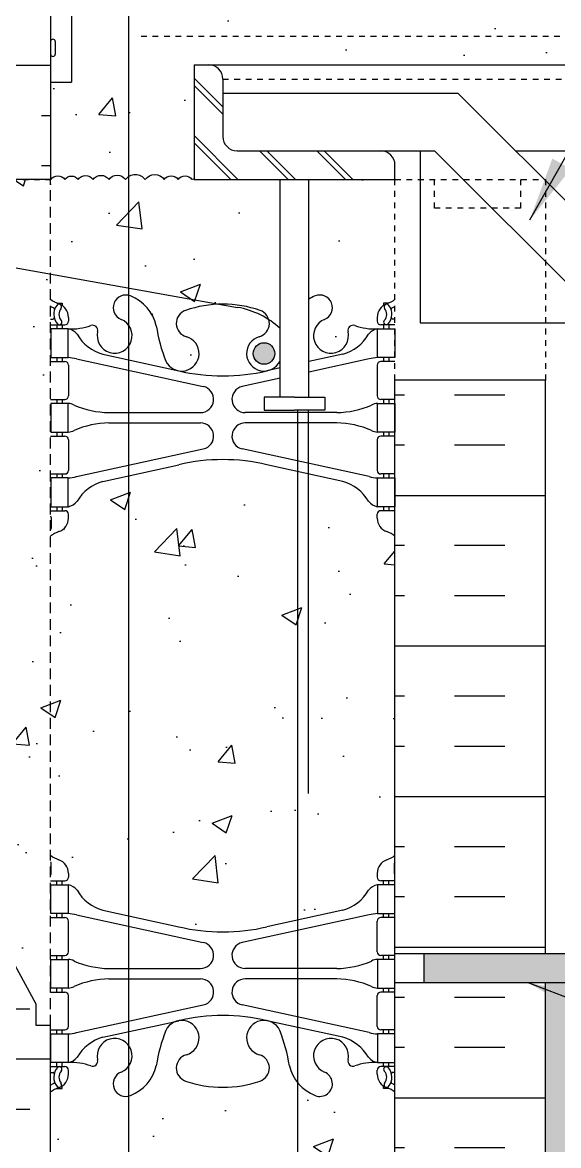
# Model space of a CAD drawing. Header units: inches. Extents: x 44 to 102, y 102 to 221.
# Drawn here: x 65.21 to 74.55, y 176.02 to 195.6 of the extents above; entities that cross this region are included whole.
import ezdxf

# ---------------------------------------------------------------- set-up
doc = ezdxf.new("R2010")
doc.units = ezdxf.units.IN
doc.header["$LTSCALE"] = 0.5
doc.header["$MEASUREMENT"] = 0
doc.linetypes.add('DASHED2', pattern=[0.375, 0.25, -0.125])
doc.linetypes.add('HIDDEN2', pattern=[0.1875, 0.125, -0.0625])
for name, color, linetype in [('HATCH', 12, 'Continuous'), ('Hidden2', 12, 'HIDDEN2'), ('line25', 2, 'Continuous'), ('LINE3', 3, 'Continuous'), ('LINE50', 5, 'Continuous'), ('LINE9', 9, 'Continuous'), ('TEXT', 4, 'Continuous'), ('Web_Edge', 9, 'Continuous')]:
    doc.layers.add(name, color=color, linetype=linetype)
doc.styles.add('DIM', font='romans.shx', dxfattribs={"width": 0.7})
doc.dimstyles.new('ext_12', dxfattribs={"dimscale": 12, "dimtxt": 0.09375, "dimasz": 0.09375, "dimexe": 0.09375, "dimexo": 0.0625, "dimgap": 0.0625, "dimtad": 1, "dimdec": 1, "dimzin": 3, "dimdsep": 46, "dimlunit": 4, "dimtxsty": 'DIM', "dimcen": 0.09, "dimdle": 0.09375, "dimclrt": 4, "dimadec": 0, "dimazin": 0, "dimtfac": 1, "dimtdec": 1, "dimtmove": 2, "dimatfit": 3, "dimfxl": 1, "dimfrac": 2, "dimtolj": 1, "dimtzin": 0, "dimarcsym": 0})

msp = doc.modelspace()

# ---------------------------------------------------------------- hatches: boundary and pattern name
at = {"layer": 'HATCH'}
h = msp.add_hatch(dxfattribs=at)
h.set_pattern_fill('AR-CONC', color=256, scale=0.5)
h.set_pattern_definition([(49.99999999999999, (0, 0), (3.586300913003767, -0.3137606749129755), [0.375, -4.125]), (355, (0, 0), (-0.693756668065, 3.760960668500059), [0.3, -3.3]), (100.45144446, (0.298858405, -0.02614672), (2.89254423363556, 3.447199954843147), [0.3187009599999999, -3.505710559999999]), (46.18420000000001, (0, 1), (5.336206653357862, -0.8275964039653827), [0.5625, -6.1875]), (96.63563549, (0.444683725, 0.931033465), (4.673309728371142, 4.870593003872752), [0.47805171, -5.258568799999999]), (351.1841639899999, (0, 1), (4.673309725273866, 4.870593001349951), [0.45, -4.950000005]), (21, (0.5, 0.75), (2.984535260592308, -2.013094453326694), [0.375, -4.125]), (326.0000000000001, (0.5, 0.75), (1.216576659607909, 3.625750225234265), [0.3, -3.3]), (71.45144474, (0.74871127, 0.58224213), (4.201111883649856, 1.612655764031769), [0.31870095, -3.50571056]), (37.50000000000001, (0, 0), (0.06079927658645334, 1.664469269156557), [0, -3.26, 0, -3.35, 0, -3.3125]), (7.499999999999999, (0, 0), (1.315347687210743, 1.972058559411801), [0, -1.91, 0, -3.185, 0, -1.2625]), (327.5, (-1.115, 0), (2.669112180862045, -0.1127743586718988), [0, -1.25, 0, -3.9, 0, -5.175]), (317.5, (-1.615, 0), (2.915930846711931, 0.5005249116615886), [0, -1.625, 0, -2.59, 0, -3.675])])
h.paths.add_polyline_path([(71.70520604395378, 219.8611077327588), (67.58020604395378, 219.8611077327589), (66.58020604395378, 220.8611077327589), (66.58020604395378, 218.8611077327589), (65.70520604395378, 219.7361077327588), (65.70520604395378, 217.0805031420456, 0.08241458984433792), (65.84854299742308, 217.0013966654765, -0.3178372451770722), (66.01520966408643, 216.7656944050956), (66.01520966409007, 216.6981944050856, -0.4142135623888808), (65.95270966409007, 216.6356944050822), (65.90520966430458, 216.6356944050822), (65.90520966430003, 216.5656944050821), (66.0102096640817, 216.5656944050821, -0.1889729320648234), (66.1660787397702, 216.4708499166927, 0.1963228336439062), (66.61520966413086, 216.1245901965645), (67.93706523296295, 215.8340946303095, 0.05779469062703796), (68.70520604395423, 215.745008140217, 0.05779469062697001), (69.47334685494461, 215.8340946303095), (70.7952024237767, 216.1245901965645, 0.1963228336439017), (71.24433334813735, 216.4708499166927, -0.1889729320648354), (71.40020242382586, 216.5656944050821), (71.50520242360753, 216.5656944050821), (71.50520242360298, 216.6356944050822), (71.4577024238175, 216.6356944050822, -0.4142135623888808), (71.3952024238175, 216.6981944050856), (71.39520242382113, 216.7656944050956, -0.3178372451770431), (71.56186909048448, 217.0013966654765, 0.0824145898443518), (71.70520604395378, 217.0805031420456)])
h.paths.add_polyline_path([(71.70520604395378, 212.9508856681185, 0.06439757034050379), (71.59520242383999, 213.0168451933822), (71.50520242383945, 213.0168451933753), (71.50520242383672, 213.0585712532994, -0.2490694201798113), (71.39520242382068, 213.2656944050689), (71.39520242381704, 213.333194405079, -0.414213562388949), (71.45770242381705, 213.3956944050823), (71.5052024238149, 213.3956944050823), (71.50520242381035, 213.4656944050823), (71.40020242382538, 213.4656944050823, 0.1004604156419264), (71.00650395375892, 213.4085316492351, -0.6014354320984748), (70.88700048353323, 213.5134149916584, 2.18209482473853), (70.4769203296682, 213.3005055602094, -1), (70.31349175823935, 212.8919824861477, -0.2443795113558746), (69.86508388543251, 213.4127393905985, 0.05315652255488003), (69.69924443121536, 214.0268210225136, 0.223253087073722), (69.49891664783664, 214.1916748734493), (69.47929831588431, 214.1959862661489, 0.9554715931101944), (69.34101433189058, 213.602516330867, -0.7355925422347936), (69.35379920232548, 213.144469753727, -0.08275514747013671), (68.70520604395378, 213.0363806699473, -0.08275514747013697), (68.05661288558208, 213.144469753727, -0.7355925422305404), (68.06939775601721, 213.6025163308662, 0.9554715931394512), (67.93111377202327, 214.1959862661489), (67.91149544007092, 214.1916748734493, 0.2232530870737918), (67.71116765669215, 214.0268210225135, 0.05315652255486748), (67.54532820247505, 213.4127393905986, -0.2443795113559228), (67.0969203296681, 212.8919824861477, -1), (66.93349175823934, 213.3005055602093, 2.182094824737374), (66.52341160437415, 213.5134149916584, -0.6014354320949488), (66.40390813414915, 213.408531649235, 0.1004604156420658), (66.01020966408218, 213.4656944050823), (65.90520966409721, 213.4656944050823), (65.90520966409267, 213.3956944050823), (65.9527096640905, 213.3956944050823, -0.4142135623889531), (66.01520966409052, 213.333194405079), (66.01520966408688, 213.2656944050689, -0.2490694201798235), (65.90520966407084, 213.0585712532994), (65.90520966406811, 213.0168451933753), (65.81520966406757, 213.0168451933822, 0.06439757034050353), (65.70520604395378, 212.9508856681185), (65.70520604395378, 210.8618671495487), (65.70520604395378, 210.133134033005), (65.78020604395131, 210.3631340329979, -0.6000000000335041), (65.88020604395311, 210.3631340330024), (65.92911908743127, 210.2131340330023), (66.05520604395278, 210.2131340330024, -0.4142135623739171), (66.10520604395283, 210.1631340330023), (66.10520604395296, 210.1331340330023), (66.20520604395293, 210.1331340330024), (66.20520604394947, 208.6178195546784, 0.258958370486352), (66.46434658492302, 208.1510211237733, -0.3113104134329342), (66.52090608146797, 208.0208772354969, 2.127292751063227), (66.93349175823852, 208.2453678633966, -1), (67.09692032966747, 208.6538909374582, -0.3253062266842934), (67.56349507092969, 207.9117250076534, 0.1048804382404804), (67.73589090452445, 207.0999135803233, 1.422913243113663), (68.06939775601613, 207.5669983720831, -0.7355925422348283), (68.05661288558123, 208.0250449492231, -0.08275514747013687), (68.70520604395293, 208.1331340330028, -0.08275514747013697), (69.35379920232462, 208.0250449492231, -0.735592542230536), (69.3410143318895, 207.5669983720839, 1.422913243110187), (69.67452118338196, 207.0999135803241, 0.1048804382402988), (69.84691701697616, 207.9117250076529, -0.3253062266843474), (70.3134917582385, 208.6538909374577, -1), (70.47692032966732, 208.2453678633962, 2.127292751064838), (70.88950600643776, 208.0208772354967, -0.3113104134334235), (70.94606550298285, 208.1510211237733, 0.2589583704863662), (71.20520604395638, 208.6178195546784), (71.20520604395293, 210.1331340330024), (71.30520604395278, 210.1331340330023), (71.30520604395302, 210.1631340330025, -0.4142135623728037), (71.35520604395307, 210.2131340330024), (71.48129300047458, 210.2131340330023), (71.53020604395275, 210.3631340330024, -0.600000000033515), (71.63020604395454, 210.3631340329979), (71.70520604395378, 210.1331340329997), (71.70520604395378, 210.8618671495487)])
h.paths.add_polyline_path([(71.2052060439643, 203.3150869319063, 0.2910966595426451), (70.91714447990803, 203.7679468433236), (69.65892898673388, 204.3567916869055, 0.09336927207731889), (68.85208064561712, 204.5641231557655, 0.01633246440578867), (68.70520604395304, 204.5689220855243, 0.1098692816785024), (67.75148310117271, 204.3567916869063), (66.49326760799768, 203.7679468433236, 0.2910966595425653), (66.20520604394156, 203.3150869319063), (66.20520604393941, 202.1742171495486), (66.32520604393872, 201.9742171495488), (66.32520604393872, 201.8618671495485), (66.32520604393872, 201.7495171495487), (66.20520604393941, 201.5495171495489), (66.20520604394156, 200.4086473671912, 0.291096659542647), (66.49326760799782, 199.9557874557739), (67.75148310117261, 199.3669426121917, 0.1098692816784894), (68.70520604395281, 199.1548122135737, 0.1098692816785023), (69.65892898673314, 199.3669426121917), (70.91714447990805, 199.9557874557739, 0.2910966595426462), (71.2052060439643, 200.4086473671912), (71.20520604396644, 201.5495171495489), (71.08520604396713, 201.7495171495487), (71.08520604396713, 201.861867149549), (71.08520604396713, 201.9742171495488), (71.20520604396644, 202.1742171495486)])
h.paths.add_polyline_path([(67.73589090452447, 196.6238207187747, 0.06697343993116935), (67.58617859129804, 196.1118671495488, -0.4644343089464472), (67.70105284889082, 196.1112866172078, -0.5205670500005679), (67.84463171901812, 196.1112866172079, -0.5205670499990657), (67.9112934386657, 196.1112866172077, -0.5205670499893027), (67.93693242124239, 196.1164152913448, -0.5075995551529913), (67.9829556499389, 196.1118671495489, -0.1025175382513599), (68.06939775601636, 196.156735927014, 1.422913243107627)])
h.paths.add_polyline_path([(69.67452118338147, 196.6238207187746, 1.422913243113905), (69.34101433188972, 196.1567359270149, -0.1025175382525691), (69.42745643796773, 196.1118671495484, -0.50759955514488), (69.47347966666374, 196.116415291345, -0.520567049978491), (69.49911864923979, 196.1112866172065, -0.5205670500131685), (69.5657803688884, 196.1112866172078, -0.520567050002059), (69.70935923901594, 196.1112866172083, -0.464434308940094), (69.82423349660772, 196.1118671495494, 0.06697343993107213)])
h.paths.add_polyline_path([(68.20520604395378, 194.8618671495487), (68.45520604395378, 194.8618671495487), (101.0608354004062, 194.8618671495487), (101.0608354004062, 196.1118671495487), (71.70520604395293, 196.1118671495488), (69.82423349660863, 196.1118671495488, 0.4644343089460225), (69.70935923901591, 196.1112866172083, 0.5205670500007115), (69.56578036888858, 196.1112866172076, 0.707452983471599), (69.49185376391766, 196.0907082025419, 1.153067754712957), (69.4734796666633, 196.1164152913455, 0.507599555132676), (69.42745643796796, 196.1118671495487), (67.982955649939, 196.1118671495487, 0.8769575048171384), (67.93068061228018, 196.0896450662973, 1.553388118927705), (67.91129343866517, 196.1112866172085, 0.5205670499882397), (67.8446317190184, 196.1112866172076, 0.5205670500013306), (67.70105284889097, 196.111286617208, 0.4644343089473661), (67.58617859129804, 196.1118671495488), (65.70520604395378, 196.1118671495487), (65.70520604395378, 195.7568671495425), (66.07015863819518, 195.7568671495425), (66.07015863819518, 194.5568671495425), (65.70520604395378, 194.5568671495425), (65.70520604395378, 192.8592583696574, -0.5268112264907735), (65.95232055194269, 192.8616803042529, -0.5205670500011786), (66.18450656487748, 192.8616803042534, -0.5205670499990093), (66.44322790406342, 192.8616803042529, -0.5205670500000255), (66.72185111958483, 192.861680304253, -0.5205670499999421), (67.01042505519013, 192.8616803042529, -0.5205670500005367), (67.35207007946642, 192.8616803042532, -0.5205670499993069), (67.68471588255647, 192.8616803042528, -0.5205670500005967), (67.92685261557506, 192.8616803042531, -0.5205670500000594), (68.16567251459342, 192.8616803042531, -0.517305259284285), (68.2020267303079, 192.8618671495487), (68.20520604395378, 192.8618671495487)])
h.paths.add_polyline_path([(69.70520604395378, 192.8618671495487), (68.20520604395378, 192.8618671495487), (68.2020267303079, 192.8618671495487, 0.5173052592956336), (68.16567251459297, 192.8616803042536, 0.5205670499986549), (67.92685261557496, 192.8616803042532, 0.5205670499993253), (67.68471588255673, 192.8616803042525, 0.5205670499999655), (67.35207007946644, 192.8616803042528, 0.5205670500007072), (67.01042505519008, 192.861680304253, 0.5205670500002312), (66.7218511195847, 192.8616803042531, 0.5205670499998722), (66.44322790406335, 192.8616803042532, 0.5205670499988145), (66.18450656487745, 192.8616803042528, 0.5205670500016008), (65.95232055194258, 192.8616803042534, 0.5268112264903164), (65.70520604395378, 192.8592583696574), (65.70520604395378, 190.772848630979, 0.06439757034050261), (65.81520966406757, 190.7068891057153), (65.90520966406811, 190.7068891057222), (65.90520966407084, 190.6651630457981, -0.2490694201798201), (66.01520966408688, 190.4580398940286), (66.01520966409052, 190.3905398940185, -0.4142135623889448), (65.9527096640905, 190.3280398940151), (65.90520966409267, 190.3280398940151), (65.90520966409721, 190.2580398940152), (66.01020966408217, 190.2580398940152, 0.1004604156421195), (66.40390813414935, 190.3152026498626, -0.6014354320955676), (66.52341160437433, 190.210319307439, 2.182094824738529), (66.93349175823936, 190.4232287388881, -1), (67.09692032966821, 190.8317518129498, -0.2443795113556522), (67.54532820247493, 190.3109949084996, 0.05315652255495277), (67.71116765669228, 189.6969132765837, 1.553131786922), (68.06939775601698, 190.1212179682305, -0.7355925422348182), (68.05661288558208, 190.5792645453705, -0.08275514747013696), (68.70520604395378, 190.6873536291502, -0.08275514747013693), (69.35379920232548, 190.5792645453705, -0.7355925422305448), (69.34101433189035, 190.1212179682313, 1.553131786909062), (69.69924443121444, 189.6969132765815, 0.00138378527965779), (69.70520604395378, 189.7124116056001)])
h.paths.add_polyline_path([(71.70520604395378, 192.8618671495487), (70.20520604395378, 192.8618671495487), (70.20520604395378, 190.7778567204049, -0.04065652476551294), (70.31349175823945, 190.8317518129498, -1), (70.47692032966822, 190.4232287388882, 2.182094824737353), (70.88700048353341, 190.2103193074391, -0.6014354320654385), (71.0065039537513, 190.3152026498651, 0.1004604156439724), (71.40020242382539, 190.2580398940152), (71.50520242381035, 190.2580398940152), (71.5052024238149, 190.3280398940151), (71.45770242381705, 190.3280398940151, -0.4142135623889448), (71.39520242381704, 190.3905398940185), (71.39520242382068, 190.4580398940286, -0.2490694201798201), (71.50520242383672, 190.6651630457981), (71.50520242383945, 190.7068891057222), (71.59520242384, 190.7068891057153, 0.06439757034050239), (71.70520604395378, 190.772848630979)])
h.paths.add_polyline_path([(71.70520604395378, 186.6432311570518, 0.08241458984434552), (71.56186909048448, 186.722337633621, -0.3178372451770581), (71.39520242382113, 186.9580398940018), (71.3952024238175, 187.025539894012, -0.4142135623888782), (71.4577024238175, 187.0880398940153), (71.50520242360298, 187.0880398940153), (71.50520242360753, 187.1580398940154), (71.40020242382586, 187.1580398940154, -0.1889729320665), (71.2443333481365, 187.2528843824063, 0.1963228336432935), (70.79520242377677, 187.599144102533), (69.47334685494461, 187.889639668788, 0.05779469062703788), (68.70520604395332, 187.9787261588805, 0.05779469062698527), (67.93706523296275, 187.889639668788), (66.61520966413079, 187.599144102533, 0.1963228336441231), (66.16607873976982, 187.2528843824043, -0.1889729320641495), (66.0102096640817, 187.1580398940154), (65.90520966430003, 187.1580398940154), (65.90520966430458, 187.0880398940153), (65.95270966409007, 187.0880398940153, -0.4142135623888554), (66.01520966409007, 187.025539894012), (66.01520966408643, 186.9580398940018, -0.3178372451770418), (65.84854299742308, 186.722337633621, 0.08241458984434755), (65.70520604395378, 186.6432311570518), (65.70520604395378, 181.0805031420456, 0.08241458984435217), (65.8485429974231, 181.0013966654765, -0.3178372451770612), (66.01520966408643, 180.7656944050956), (66.01520966409007, 180.6981944050855, -0.4142135623888782), (65.95270966409007, 180.6356944050822), (65.90520966430458, 180.6356944050822), (65.90520966430003, 180.5656944050821), (66.01020966408173, 180.5656944050821, -0.188972932066372), (66.16607873977101, 180.4708499166913, 0.1963228336433089), (66.61520966413072, 180.1245901965645), (67.93706523296306, 179.8340946303095, 0.05779469062702895), (68.70520604395423, 179.745008140217, 0.05779469062695862), (69.47334685494445, 179.8340946303095), (70.79520242377683, 180.1245901965645, 0.1963228336437025), (71.24433334813708, 180.4708499166923, -0.1889729320653061), (71.40020242382587, 180.5656944050821), (71.50520242360753, 180.5656944050821), (71.50520242360298, 180.6356944050822), (71.4577024238175, 180.6356944050822, -0.4142135623888782), (71.3952024238175, 180.6981944050855), (71.39520242382113, 180.7656944050956, -0.317837245177046), (71.56186909048448, 181.0013966654765, 0.08241458984435093), (71.70520604395378, 181.0805031420456)])
h.paths.add_polyline_path([(65.70520604395378, 192.8618671495487), (65.01770604395375, 192.8618671495487), (65.01770604395375, 192.3618671495487), (63.51770604395378, 192.3618671495487), (63.51770604395378, 192.8618671495487), (63.08020604395378, 192.8618671495487), (61.08020604395378, 192.8618671495488), (61.08020604395378, 191.3618671495488, -1), (60.58020604395378, 191.3618671495488), (60.58020604395378, 192.8618671495488), (59.2802060439536, 192.8618671495488), (59.2802060439536, 192.8611077327587), (59.2802060439536, 191.1118671495493, 0.07957910678399488), (60.28020604395419, 187.8618671495477), (65.45520604395378, 178.4868671495489), (65.45520604395378, 178.1118671495489), (65.70520604395378, 178.1118671495489)])
h.paths.add_polyline_path([(71.70520604395378, 176.9508856681185, 0.06439757034050285), (71.59520242383999, 177.0168451933822), (71.50520242383945, 177.0168451933753), (71.50520242383672, 177.0585712532994, -0.2490694201798163), (71.39520242382068, 177.2656944050689), (71.39520242381704, 177.333194405079, -0.4142135623889448), (71.45770242381705, 177.3956944050823), (71.5052024238149, 177.3956944050823), (71.50520242381035, 177.4656944050823), (71.4002024238254, 177.4656944050823, 0.1004604156416068), (71.00650395376013, 177.4085316492356, -0.6014354321033418), (70.88700048353323, 177.5134149916585, 2.182094824738545), (70.4769203296682, 177.3005055602094, -1), (70.31349175823935, 176.8919824861477, -0.2443795113561541), (69.86508388543238, 177.4127393905993, 0.05315652255477378), (69.69924443121558, 178.0268210225132, 1.553131786923869), (69.34101433189058, 177.602516330867, -0.7355925422347973), (69.35379920232546, 177.144469753727, -0.08275514747013622), (68.70520604395378, 177.0363806699473, -0.08275514747013693), (68.05661288558208, 177.144469753727, -0.7355925422305459), (68.06939775601721, 177.6025163308662, 1.553131786916709), (67.71116765669227, 178.0268210225138, 0.05315652255491339), (67.54532820247499, 177.4127393905983, -0.2443795113558299), (67.0969203296681, 176.8919824861477, -1), (66.93349175823934, 177.3005055602093, 2.182094824737387), (66.52341160437415, 177.5134149916584, -0.6014354321261794), (66.40390813414163, 177.4085316492377, 0.1004604156400514), (66.01020966408217, 177.4656944050823), (65.90520966409721, 177.4656944050823), (65.90520966409267, 177.3956944050823), (65.9527096640905, 177.3956944050823, -0.4142135623889656), (66.01520966409052, 177.333194405079), (66.01520966408688, 177.2656944050689, -0.2490694201798163), (65.90520966407084, 177.0585712532994), (65.90520966406811, 177.0168451933753), (65.81520966406757, 177.0168451933822, 0.06439757034050263), (65.70520604395378, 176.9508856681185), (65.70520604395378, 174.8618671495489), (65.70520604395378, 172.772848630979, 0.06439757034050787), (65.81520966406757, 172.7068891057153), (65.90520966406811, 172.7068891057222), (65.90520966407084, 172.6651630457981, -0.2490694201798239), (66.01520966408688, 172.4580398940286), (66.01520966409052, 172.3905398940185, -0.4142135623889448), (65.9527096640905, 172.3280398940151), (65.90520966409267, 172.3280398940151), (65.90520966409721, 172.2580398940152), (66.01020966408217, 172.2580398940152, 0.1004604156418584), (66.40390813414838, 172.3152026498622, -0.6014354320995345), (66.52341160437433, 172.210319307439, 2.182094824738566), (66.93349175823937, 172.4232287388881, -1), (67.09692032966821, 172.8317518129498, -0.2443795113556897), (67.54532820247496, 172.3109949084995, 0.05315652255486388), (67.71116765669187, 171.6969132765846, 1.553131786924687), (68.06939775601698, 172.1212179682305, -0.7355925422349139), (68.0566128855821, 172.5792645453705, -0.08275514747013431), (68.70520604395378, 172.6873536291502, -0.08275514747013663), (69.35379920232548, 172.5792645453705, -0.7355925422305445), (69.34101433189035, 172.1212179682313, 1.553131786909232), (69.69924443121447, 171.6969132765815, 0.0531565225550373), (69.86508388543238, 172.3109949084983, -0.2443795113561187), (70.31349175823946, 172.8317518129498, -1), (70.47692032966822, 172.4232287388882, 2.182094824737407), (70.88700048353343, 172.2103193074391, -0.6014354324334686), (71.00650395383987, 172.3152026498333, 0.100460415620212), (71.40020242382538, 172.2580398940152), (71.50520242381035, 172.2580398940152), (71.5052024238149, 172.3280398940151), (71.45770242381705, 172.3280398940151, -0.4142135623889219), (71.39520242381704, 172.3905398940185), (71.39520242382068, 172.4580398940286, -0.2490694201798151), (71.50520242383672, 172.6651630457981), (71.50520242383945, 172.7068891057222), (71.59520242384, 172.7068891057153, 0.06439757034050532), (71.70520604395378, 172.772848630979), (71.70520604395378, 174.8618671495487)])
h.paths.add_polyline_path([(71.70520604395378, 168.6432311570518, 0.08241458984433853), (71.56186909048448, 168.722337633621, -0.3178372451770692), (71.39520242382113, 168.9580398940018), (71.3952024238175, 169.025539894012, -0.4142135623888782), (71.4577024238175, 169.0880398940153), (71.50520242360298, 169.0880398940153), (71.50520242360753, 169.1580398940154), (71.40020242382586, 169.1580398940154, -0.1889729320674495), (71.24433334813601, 169.2528843824072, 0.1963228336429551), (70.79520242377677, 169.599144102533), (69.47334685494458, 169.889639668788, 0.05779469062703654), (68.70520604395332, 169.9787261588805, 0.05779469062698531), (67.93706523296275, 169.8896396687879), (66.61520966413084, 169.599144102533, 0.196322833643589), (66.16607873977074, 169.2528843824055, -0.1889729320657391), (66.01020966408169, 169.1580398940154), (65.90520966430003, 169.1580398940154), (65.90520966430458, 169.0880398940153), (65.95270966409007, 169.0880398940153, -0.4142135623888782), (66.01520966409007, 169.025539894012), (66.01520966408643, 168.9580398940018, -0.3178372451770383), (65.84854299742308, 168.722337633621, 0.0824145898443525), (65.70520604395378, 168.6432311570518), (65.70520604395378, 165.8618671495487), (67.70520604395375, 165.8618671495488), (68.70520604395378, 164.8618671495488), (68.70520604395378, 166.8618671495488), (69.70520604395377, 165.8618671495488), (71.70520604395378, 165.8618671495488)])
h = msp.add_hatch(dxfattribs=at)
h.set_pattern_fill('AR-SAND', color=256, scale=0.25, style=0)
h.set_pattern_definition([(37.50000000000001, (77.91500866139893, 179.154969831371), (-0.01574833952740204, 0.4817059422532897), [0, -0.38, 0, -0.425, 0, -0.40625]), (7.499999999999999, (77.91500866139893, 179.154969831371), (0.4424441763169318, 0.7055365163074351), [0, -0.205, 0, -0.3425, 0, -0.13125]), (327.5, (77.60750866139892, 179.154969831371), (0.7785354654378738, 0.001414763384241235), [0, -0.125, 0, -0.45, 0, -0.5875]), (317.5, (77.60750866139892, 179.154969831371), (0.7515316511430734, 0.2194188912335623), [0, -0.0625, 0, -0.295, 0, -0.3375])])
h.paths.add_polyline_path([(101.0608354004062, 179.3618671495487), (75.51770604395378, 179.3618671495487), (72.20520604395378, 179.3618671495487), (72.20520604395378, 178.8618671495487), (101.0608354004062, 178.8618671495487)])
h.paths.add_polyline_path([(74.83020604395378, 178.8618671495487), (74.33020604395377, 178.8618671495487), (74.33020604395378, 174.8618671495487), (74.33020604395378, 165.8618671495487), (74.83020604395378, 165.8618671495487)])
h.paths.add_polyline_path([(74.83020604395378, 219.8611077327588), (74.3302060439538, 219.8611077327588), (74.33020604395378, 210.8618671495487), (74.3302060439538, 196.1118671495488), (74.8302060439538, 196.1118671495488)])
h = msp.add_hatch(dxfattribs=at)
h.set_pattern_fill('INSUL', color=256, scale=7, style=0)
h.set_pattern_definition([(0, (-2860.456375667531, -204.1476469131629), (0, 2.625), []), (0, (-2860.456375667531, -203.2726469131629), (0, 2.625), [0.875, -0.875]), (0, (-2860.456375667531, -202.3976469131629), (0, 2.625), [0.875, -0.875])])
h.paths.add_polyline_path([(63.08020604395379, 192.8618671495487), (63.51770604395377, 192.8618671495487), (63.51770604395378, 193.3618671495487), (65.01770604395378, 193.3618671495487), (65.0177060439538, 192.8618671495487), (65.70520604395378, 192.8618671495487), (65.70520604395378, 210.8618671495487), (65.0177060439538, 210.8618671495487), (65.01770604395378, 211.3618671495487), (63.51770604395378, 211.3618671495487), (63.51770604395378, 210.8618671495487), (63.08020604395377, 210.8618671495487)])
h = msp.add_hatch(dxfattribs=at)
h.set_pattern_fill('INSUL', color=256, scale=7, style=0)
h.set_pattern_definition([(0, (-2936.785559610631, -247.7204133189982), (0, 2.625), []), (0, (-2936.785559610631, -246.8454133189982), (0, 2.625), [0.875, -0.875]), (0, (-2936.785559610631, -245.9704133189982), (0, 2.625), [0.875, -0.875])])
h.paths.add_polyline_path([(60.2802060439536, 187.8618671495488, -0.07957910678395545), (59.2802060439536, 191.1118671495488), (59.2802060439536, 192.8618671495488), (58.58020604395379, 192.8618671495489), (58.58020604395378, 187.8618671495488, 0.1316524975873954), (59.25007902503157, 185.3618671495488), (62.98808444678806, 179.2118671495489, -0.1043800181721882), (63.08020604395423, 178.7368671495489), (63.08020604395377, 174.8618671495489), (63.51770604395378, 174.8618671495489), (63.51770604395378, 175.3618671495489), (65.01770604395378, 175.3618671495489), (65.01770604395378, 174.8618671495489), (65.70520604395378, 174.8618671495489), (65.70520604395378, 178.1118671495489), (65.45520604395378, 178.1118671495489), (65.45520604395378, 178.4868671495489)])
h = msp.add_hatch(dxfattribs=at)
h.set_pattern_fill('INSUL', color=256, scale=7, style=0)
h.set_pattern_definition([(180, (2997.866787755439, -222.1476469131629), (0, 2.625), []), (180, (2997.866787755439, -221.2726469131629), (0, 2.625), [0.875, -0.875]), (180, (2997.866787755439, -220.3976469131629), (0, 2.625), [0.875, -0.875])])
h.paths.add_polyline_path([(74.33020604395378, 189.3618671495487), (71.70520604395378, 189.3618671495487), (71.70520604395378, 174.8618671495487), (72.39270604395378, 174.8618671495488), (72.39270604395378, 175.3618671495488), (73.89270604395332, 175.3618671495487), (73.89270604395378, 174.8618671495487), (74.33020604395378, 174.8618671495487)])
at = {"layer": 'LINE3'}
msp.add_hatch(color=256, dxfattribs=at).paths.add_polyline_path([(69.23617734903118, 189.8276335245062, 1), (69.61117734903118, 189.8276335245062, 1)])

# ---------------------------------------------------------------- linework, layer by layer
at = {"layer": 'HATCH'}
for p, q in [((68.20520604395378, 194.6259870511378), (68.70520604395378, 194.1259870511379)), ((68.20520604395378, 194.5009870511379), (68.70520604395378, 194.0009870511379)), ((68.20520604395378, 193.6259870511379), (68.96932594554299, 192.8618671495487)), ((68.20520604395378, 193.5009870511379), (68.84432594554299, 192.8618671495487)), ((69.34432594554295, 193.3618671495487), (69.84432594554299, 192.8618671495487)), ((69.46932594554298, 193.3618671495487), (69.96932594554299, 192.8618671495487)), ((70.34432594554295, 193.3618671495487), (70.84432594554299, 192.8618671495487)), ((70.46932594554293, 193.3618671495487), (70.96932594554299, 192.8618671495487))]:
    msp.add_line(p, q, dxfattribs=at)
msp.add_lwpolyline([(65.70686676684062, 192.861680304253, -0.52056705), (65.95232055194279, 192.861680304253, -0.52056705), (66.18450656487727, 192.861680304253, -0.52056705), (66.44322790406349, 192.861680304253, -0.52056705), (66.7218511195849, 192.861680304253, -0.52056705), (67.01042505519021, 192.861680304253, -0.52056705), (67.3520700794663, 192.861680304253, -0.52056705), (67.68471588255662, 192.861680304253, -0.52056705), (67.92685261557503, 192.861680304253, -0.52056705), (68.16567251459338, 192.861680304253, -0.52056705), (68.20215899709632, 192.861680304253)], format="xyb", dxfattribs=at)
at = {"layer": 'Hidden2', "linetype": 'HIDDEN2'}
for p, q in [((67.28041717470123, 195.3618671495487), (101.0608354004062, 195.3618671495487)), ((68.70520604395378, 194.6118671495487), (101.0608354004062, 194.6118671495487))]:
    msp.add_line(p, q, dxfattribs=at)
at = {"layer": 'Hidden2', "ltscale": 3}
msp.add_line((65.70520604395378, 178.1118671495489), (65.70520604395378, 192.8618671495486), dxfattribs=at)
at = {"layer": 'Hidden2'}
for p, q in [((71.70520604395378, 189.3618671495487), (71.70520604395378, 192.8618671495487)), ((71.70520604395378, 192.8618671495487), (74.33020604395378, 192.8618671495487)), ((74.33020604395378, 192.8618671495487), (74.33020604395378, 189.3618671495487))]:
    msp.add_line(p, q, dxfattribs=at)
msp.add_lwpolyline([(63.08020604395378, 192.8618671495487), (63.51770604395378, 192.8618671495487), (63.51770604395378, 193.3618671495487), (65.01770604395378, 193.3618671495487), (65.01770604395378, 192.8618671495487), (65.70520604395378, 192.8618671495487)], dxfattribs=at)
at = {"layer": 'Hidden2', "linetype": 'DASHED2', "ltscale": 0.15}
msp.add_lwpolyline([(73.89270604395378, 192.8618671495487), (73.89270604395378, 192.8618671495487), (73.89270604395378, 192.3618671495487), (72.39270604395381, 192.3618671495487), (72.39270604395381, 192.8618671495487), (72.39270604395381, 192.8618671495487)], dxfattribs=at)
at = {"layer": 'line25'}
for p, q in [((65.70520604395378, 210.8618671495487), (65.70520604395378, 192.8618671495487)), ((66.07015863819518, 195.7568671495425), (66.07015863819518, 194.5568671495424)), ((68.20520604395378, 194.8618671495487), (68.20520604395378, 192.8618671495487)), ((68.20520604395378, 194.8618671495487), (68.45520604395378, 194.8618671495487)), ((65.70520604395327, 194.5568671495425), (66.07015863819518, 194.5568671495425)), ((68.70520604395378, 194.6118671495487), (68.70520604395378, 193.6118671495487)), ((68.95520604395378, 193.3618671495487), (71.45520604395378, 193.3618671495487)), ((71.70520604395378, 192.8618671495487), (71.70520604395378, 193.1118671495487)), ((68.20520604395378, 192.8618671495487), (71.70520604395378, 192.8618671495487)), ((69.70520604395378, 189.0696070371646), (69.70520604395378, 192.8618671495488)), ((70.20520604395378, 189.0696070371646), (70.20520604395378, 192.8618671495488)), ((74.33020604395378, 189.3618671495487), (71.70520604395378, 189.3618671495487)), ((71.70520604395378, 174.8618671495487), (71.70520604395378, 189.3618671495487)), ((65.45520604395378, 178.4868671495489), (60.2802060439536, 187.8618671495488)), ((65.45520604395378, 178.1118671495489), (65.45520604395378, 178.4868671495489)), ((65.70520604395378, 178.1118671495489), (65.45520604395378, 178.1118671495489)), ((65.70520604395378, 174.8618671495489), (65.70520604395378, 178.1118671495489))]:
    msp.add_line(p, q, dxfattribs=at)
for points in [[(69.95520604395378, 189.0696070371646), (69.42659210521256, 189.0696070371646), (69.42659210521256, 188.8429853731501), (69.95520604395378, 188.8429853731501)], [(69.95520604395378, 189.0696070371646), (70.483819982695, 189.0696070371646), (70.483819982695, 188.8429853731501), (70.2241400867658, 188.8429853731501)], [(70.22414008676583, 188.8429853731501), (69.95520604395378, 188.8429853731501)]]:
    msp.add_lwpolyline(points, dxfattribs=at)
for centre, start, end in [((68.45520604395378, 194.6118671495487), 0, 90), ((68.95520604395378, 193.6118671495487), 180, 270), ((71.45520604395378, 193.1118671495487), 0, 90)]:
    msp.add_arc(centre, 0.25, start, end, dxfattribs=at)
at = {"layer": 'LINE3'}
for p, q in [((67.05930261201098, 218.3169292667581), (67.05930261201098, 168.0449780941225)), ((61.44083183488331, 191.9760581918028), (68.96383141750707, 190.6329410146935)), ((70.00694169649259, 188.8429853731501), (70.00694169649259, 165.8618671495487)), ((70.19249998751323, 188.8429853731501), (70.19249998751326, 182.1576853571557))]:
    msp.add_line(p, q, dxfattribs=at)
msp.add_circle((69.42367734903118, 189.8276335245062), 0.1875, dxfattribs=at)
msp.add_arc((68.69249998751326, 189.1576853571557), 1.499999999999983, 47.53518124367242, 79.57853458061956, dxfattribs=at)
at = {"layer": 'LINE50'}
for p, q in [((74.33020604395378, 179.3618671495487), (74.33020604395378, 189.3618671495487)), ((74.33020604395378, 174.8618671495487), (74.33020604395377, 178.8618671495487))]:
    msp.add_line(p, q, dxfattribs=at)
msp.add_lwpolyline([(65.70520604395378, 192.8618671495487), (65.01770604395378, 192.8618671495487), (65.01770604395378, 193.3618671495487), (63.51770604395378, 193.3618671495487), (63.51770604395378, 192.8618671495487), (63.08020604395378, 192.8618671495487)], dxfattribs=at)
at = {"layer": 'LINE9'}
for p, q in [((65.70520604395327, 195.2118671495423), (65.7052096639168, 195.2118671495423)), ((65.70520966391635, 195.2668671495423), (65.70520966391635, 195.0468671495425)), ((65.74520966391631, 195.3068671495424), (65.74520966391631, 195.3068671495424)), ((65.78520966391628, 195.2668671495424), (65.78520966391719, 195.0468671495425)), ((65.70520604395327, 195.1018671495423), (65.7052096639168, 195.1018671495423)), ((65.74520966391631, 195.0068671495425), (65.74520966391722, 195.0068671495424)), ((68.45520604395378, 194.8618671495487), (101.0608354004062, 194.8618671495487)), ((72.80691960632689, 194.3618671495487), (68.70520604395378, 194.3618671495487)), ((72.80691960632691, 194.3618671495487), (85.43191960632691, 181.7368671495488)), ((71.45520604395378, 193.3618671495487), (72.39270604395381, 193.3618671495487)), ((72.14270604395378, 193.3618671495487), (72.14270604395378, 190.3618671495487)), ((72.14270604395378, 193.3618671495487), (72.39270604395382, 193.3618671495487)), ((72.39270604395381, 193.3618671495487), (84.01770604395382, 181.7368671495487)), ((73.80691960632689, 193.3618671495487), (101.0608354004062, 193.3618671495487)), ((72.14270604395378, 190.3618671495487), (75.39270604395385, 190.3618671495487)), ((75.51770604395378, 179.3618671495487), (71.70520604395378, 179.3618671495487)), ((72.20520604395378, 179.3618671495487), (72.20520604395378, 178.8618671495487)), ((71.70520604395378, 178.8618671495487), (101.0608354004062, 178.8618671495487))]:
    msp.add_line(p, q, dxfattribs=at)
for centre, start, end in [((65.74520966391631, 195.2668671495424), 89.99999999994789, 180.0000000000879), ((65.74520966391631, 195.2668671495424), 0, 90), ((65.74520966391631, 195.0468671495425), 180, 270.0000000000782), ((65.74520966391722, 195.0468671495424), 270, 1.009635278083779e-10)]:
    msp.add_arc(centre, 0.04, start, end, dxfattribs=at)
at = {"layer": 'Web_Edge'}
for p, q in [((65.81520966406751, 190.7068891057153), (65.90520966406811, 190.7068891057222)), ((65.90520966406811, 190.7068891057222), (65.90520966407084, 190.6651630457981)), ((71.59520242384005, 190.7068891057153), (71.50520242383945, 190.7068891057222)), ((71.50520242383945, 190.7068891057222), (71.50520242383672, 190.6651630457981)), ((65.70520604395378, 190.4280398940152), (65.74708520047633, 190.4280398940152)), ((65.70520604395378, 190.3280398940152), (65.95270966409052, 190.3280398940151)), ((65.81520966406751, 190.3280398940151), (65.81520966406751, 190.2580398940152)), ((65.90520966409267, 190.3280398940151), (65.90520966409721, 190.2580398940152)), ((66.01520966408688, 190.4580398940342), (66.01520966409052, 190.390539894018)), ((71.39520242382068, 190.4580398940342), (71.39520242381704, 190.390539894018)), ((71.70520604395378, 190.3280398940152), (71.45770242381704, 190.3280398940151)), ((71.5052024238149, 190.3280398940151), (71.50520242381035, 190.2580398940152)), ((71.59520242384005, 190.3280398940151), (71.59520242384005, 190.2580398940152)), ((71.70520604395378, 190.4280398940152), (71.66332688743123, 190.4280398940152)), ((65.81520966406751, 189.7580398940152), (65.81520966406751, 189.6880398940152)), ((65.90520966413087, 189.7580398940152), (65.90520966413541, 189.6880398940153)), ((66.15420954025157, 189.7342372204907), (68.36544478690948, 189.2526792654721)), ((66.61520966413181, 189.8169356854974), (67.93706523296268, 189.5264401192427)), ((70.79520242377575, 189.8169356854974), (70.20520604395378, 189.6872760339545)), ((71.25620254765599, 189.7342372204907), (70.20520604395378, 189.5053535104379)), ((71.5052024237767, 189.7580398940152), (71.50520242377215, 189.6880398940153)), ((71.59520242384005, 189.7580398940152), (71.59520242384005, 189.6880398940152)), ((65.70520604395378, 189.6880398940152), (65.95270966409052, 189.6880398940153)), ((66.01520966409052, 189.6255398940153), (66.01520966409052, 189.0905398940153)), ((69.7052060439538, 189.5773942991022), (69.47334685494488, 189.5264401192427)), ((71.39520242381704, 189.6255398940153), (71.39520242381704, 189.0905398940153)), ((71.70520604395378, 189.6880398940152), (71.45770242381704, 189.6880398940153)), ((69.7052060439538, 189.3964646086925), (69.04496730099808, 189.2526792654721)), ((65.70520604395378, 189.0280398940152), (65.95270966409052, 189.0280398940153)), ((65.81520966406705, 189.0280398940153), (65.81520966406705, 188.9580398940153)), ((65.90520966417816, 189.0280398940153), (65.9052096641827, 188.9580398940153)), ((71.70520604395378, 189.0280398940152), (71.45770242381704, 189.0280398940153)), ((71.5052024237294, 189.0280398940153), (71.50520242372485, 188.9580398940153)), ((71.5952024238405, 189.0280398940153), (71.5952024238405, 188.9580398940153)), ((66.71993562416773, 188.7980398940153), (68.31607725920603, 188.7980398940154)), ((70.69047646373983, 188.7980398940153), (69.09433482870153, 188.7980398940154)), ((66.71993562416773, 188.6180398940153), (68.31607725920603, 188.6180398940154)), ((70.69047646373983, 188.6180398940153), (69.09433482870153, 188.6180398940154)), ((65.70520604395378, 188.3880398940152), (65.95270966409052, 188.3880398940153)), ((65.81520966406705, 188.4580398940153), (65.81520966406705, 188.3880398940152)), ((65.905209664215, 188.4580398940153), (65.90520966421954, 188.3880398940153)), ((71.70520604395378, 188.3880398940152), (71.45770242381704, 188.3880398940153)), ((71.50520242369257, 188.4580398940153), (71.50520242368802, 188.3880398940153)), ((71.5952024238405, 188.4580398940153), (71.5952024238405, 188.3880398940152)), ((66.01520966409097, 188.3255398940153), (66.01520966409097, 187.7905398940152)), ((66.15420954025157, 187.6818425675399), (68.36544478690948, 188.1634005225586)), ((71.25620254765599, 187.6818425675399), (69.04496730099808, 188.1634005225586)), ((71.39520242381658, 188.3255398940153), (71.39520242381658, 187.7905398940152)), ((66.61520966413181, 187.5991441025332), (67.93706523296268, 187.8896396687879)), ((70.79520242377575, 187.5991441025332), (69.47334685494488, 187.8896396687879)), ((65.70520604395378, 187.7280398940152), (65.95270966409097, 187.7280398940152)), ((65.81520966406705, 187.7280398940152), (65.81520966406705, 187.6580398940154)), ((65.90520966426229, 187.7280398940153), (65.90520966426683, 187.6580398940154)), ((71.70520604395378, 187.7280398940152), (71.45770242381658, 187.7280398940152)), ((71.50520242364527, 187.7280398940153), (71.50520242364072, 187.6580398940154)), ((71.5952024238405, 187.7280398940152), (71.5952024238405, 187.6580398940154)), ((65.70520604395378, 187.0880398940153), (65.95270966409007, 187.0880398940153)), ((65.81520966406705, 187.1580398940154), (65.81520966406705, 187.0880398940153)), ((65.90520966430003, 187.1580398940154), (65.90520966430458, 187.0880398940154)), ((66.01520966408643, 186.9580398939963), (66.01520966409007, 187.0255398940125)), ((71.39520242382113, 186.9580398939963), (71.3952024238175, 187.0255398940125)), ((71.70520604395378, 187.0880398940153), (71.4577024238175, 187.0880398940153)), ((71.50520242360753, 187.1580398940154), (71.50520242360298, 187.0880398940154)), ((71.5952024238405, 187.1580398940154), (71.5952024238405, 187.0880398940153)), ((65.71520966435227, 186.9680398940167), (65.71520966436728, 186.7819698356402)), ((71.69520242355529, 186.9680398940167), (71.69520242354028, 186.7819698356402)), ((65.71520966435227, 180.7556944050808), (65.71520966436728, 180.9417644634573)), ((71.69520242355529, 180.7556944050808), (71.69520242354028, 180.9417644634573)), ((66.01520966408643, 180.7656944051012), (66.01520966409007, 180.698194405085)), ((71.39520242382113, 180.7656944051012), (71.3952024238175, 180.698194405085)), ((65.70520604395378, 180.6356944050822), (65.95270966409007, 180.6356944050822)), ((65.81520966406705, 180.5656944050821), (65.81520966406705, 180.6356944050822)), ((65.90520966430003, 180.5656944050821), (65.90520966430458, 180.6356944050821)), ((71.70520604395378, 180.6356944050822), (71.4577024238175, 180.6356944050822)), ((71.50520242360753, 180.5656944050821), (71.50520242360298, 180.6356944050821)), ((71.5952024238405, 180.5656944050821), (71.5952024238405, 180.6356944050822)), ((65.70520604395378, 179.9956944050823), (65.95270966409097, 179.9956944050822)), ((65.81520966406705, 179.9956944050823), (65.81520966406705, 180.0656944050821)), ((65.90520966426229, 179.9956944050822), (65.90520966426683, 180.0656944050821)), ((66.01520966409097, 179.3981944050822), (66.01520966409097, 179.9331944050822)), ((66.15420954025157, 180.0418917315576), (68.36544478690948, 179.5603337765389)), ((66.61520966413181, 180.1245901965643), (67.93706523296268, 179.8340946303096)), ((71.25620254765599, 180.0418917315576), (69.04496730099808, 179.5603337765389)), ((70.79520242377575, 180.1245901965643), (69.47334685494488, 179.8340946303096)), ((71.39520242381658, 179.3981944050822), (71.39520242381658, 179.9331944050822)), ((71.70520604395378, 179.9956944050823), (71.45770242381658, 179.9956944050822)), ((71.50520242364527, 179.9956944050822), (71.50520242364072, 180.0656944050821)), ((71.5952024238405, 179.9956944050823), (71.5952024238405, 180.0656944050821)), ((65.70520604395378, 179.3356944050823), (65.95270966409052, 179.3356944050822)), ((65.81520966406705, 179.2656944050822), (65.81520966406705, 179.3356944050823)), ((65.905209664215, 179.2656944050822), (65.90520966421954, 179.3356944050822)), ((71.70520604395378, 179.3356944050823), (71.45770242381704, 179.3356944050822)), ((71.50520242369257, 179.2656944050822), (71.50520242368802, 179.3356944050822)), ((71.5952024238405, 179.2656944050822), (71.5952024238405, 179.3356944050823)), ((66.71993562416773, 179.1056944050821), (68.31607725920603, 179.1056944050821)), ((70.69047646373983, 179.1056944050821), (69.09433482870153, 179.1056944050821)), ((65.81520966406705, 178.6956944050822), (65.81520966406705, 178.7656944050822)), ((65.90520966417816, 178.6956944050822), (65.9052096641827, 178.7656944050822)), ((66.71993562416773, 178.9256944050822), (68.31607725920603, 178.9256944050821)), ((70.69047646373983, 178.9256944050822), (69.09433482870153, 178.9256944050821)), ((71.5052024237294, 178.6956944050822), (71.50520242372485, 178.7656944050822)), ((71.5952024238405, 178.6956944050822), (71.5952024238405, 178.7656944050822)), ((65.70520604395378, 178.6956944050823), (65.95270966409052, 178.6956944050822)), ((66.01520966409052, 178.0981944050822), (66.01520966409052, 178.6331944050822)), ((71.39520242381704, 178.0981944050822), (71.39520242381704, 178.6331944050822)), ((71.70520604395378, 178.6956944050823), (71.45770242381704, 178.6956944050822)), ((66.15420954025157, 177.9894970786067), (68.36544478690948, 178.4710550336254)), ((71.25620254765599, 177.9894970786067), (69.04496730099808, 178.4710550336254)), ((66.61520966413181, 177.9067986136001), (67.93706523296268, 178.1972941798548)), ((70.79520242377575, 177.9067986136001), (69.47334685494488, 178.1972941798548)), ((65.70520604395378, 178.0356944050823), (65.95270966409052, 178.0356944050822)), ((65.81520966406751, 177.9656944050823), (65.81520966406751, 178.0356944050823)), ((65.90520966413087, 177.9656944050823), (65.90520966413541, 178.0356944050822)), ((71.70520604395378, 178.0356944050823), (71.45770242381704, 178.0356944050822)), ((71.5052024237767, 177.9656944050823), (71.50520242377215, 178.0356944050822)), ((71.59520242384005, 177.9656944050823), (71.59520242384005, 178.0356944050823)), ((65.70520604395378, 177.3956944050823), (65.95270966409052, 177.3956944050823)), ((65.81520966406751, 177.3956944050824), (65.81520966406751, 177.4656944050823)), ((65.90520966409267, 177.3956944050824), (65.90520966409721, 177.4656944050823)), ((71.70520604395378, 177.3956944050823), (71.45770242381704, 177.3956944050823)), ((71.5052024238149, 177.3956944050824), (71.50520242381035, 177.4656944050823)), ((71.59520242384005, 177.3956944050824), (71.59520242384005, 177.4656944050823)), ((65.70520604395378, 177.2956944050823), (65.74708520047633, 177.2956944050823)), ((66.01520966408688, 177.2656944050633), (66.01520966409052, 177.3331944050795)), ((71.39520242382068, 177.2656944050633), (71.39520242381704, 177.3331944050795)), ((71.70520604395378, 177.2956944050823), (71.66332688743123, 177.2956944050823)), ((65.81520966406751, 177.0168451933822), (65.90520966406811, 177.0168451933753)), ((65.90520966406811, 177.0168451933753), (65.90520966407084, 177.0585712532994)), ((71.50520242383945, 177.0168451933753), (71.50520242383672, 177.0585712532994)), ((71.59520242384005, 177.0168451933822), (71.50520242383945, 177.0168451933753))]:
    msp.add_line(p, q, dxfattribs=at)
for points in [[(65.7102096640825, 189.7580398940152), (66.01020966408268, 189.7580398940152), (66.01020966408268, 190.2580398940152), (65.7102096640825, 190.2580398940152)], [(71.70020242382506, 189.7580398940152), (71.40020242382488, 189.7580398940152), (71.40020242382488, 190.2580398940152), (71.70020242382506, 190.2580398940152)], [(65.71020966416754, 188.4580398940153), (66.01020966416772, 188.4580398940153), (66.01020966416772, 188.9580398940153), (65.71020966416754, 188.9580398940153)], [(71.70020242374002, 188.4580398940153), (71.40020242373984, 188.4580398940153), (71.40020242373984, 188.9580398940153), (71.70020242374002, 188.9580398940153)], [(65.71020966425212, 187.1580398940154), (66.0102096642523, 187.1580398940154), (66.0102096642523, 187.6580398940154), (65.71020966425212, 187.6580398940154)], [(71.70020242365544, 187.1580398940154), (71.40020242365526, 187.1580398940154), (71.40020242365526, 187.6580398940154), (71.70020242365544, 187.6580398940154)], [(65.71020966425212, 180.5656944050821), (66.0102096642523, 180.5656944050821), (66.0102096642523, 180.0656944050821), (65.71020966425212, 180.0656944050821)], [(71.70020242365544, 180.5656944050821), (71.40020242365526, 180.5656944050821), (71.40020242365526, 180.0656944050821), (71.70020242365544, 180.0656944050821)], [(65.71020966416754, 179.2656944050822), (66.01020966416772, 179.2656944050822), (66.01020966416772, 178.7656944050822), (65.71020966416754, 178.7656944050822)], [(71.70020242374002, 179.2656944050822), (71.40020242373984, 179.2656944050822), (71.40020242373984, 178.7656944050822), (71.70020242374002, 178.7656944050822)], [(65.7102096640825, 177.9656944050823), (66.01020966408268, 177.9656944050823), (66.01020966408268, 177.4656944050823), (65.7102096640825, 177.4656944050823)], [(71.70020242382506, 177.9656944050823), (71.40020242382488, 177.9656944050823), (71.40020242382488, 177.4656944050823), (71.70020242382506, 177.4656944050823)]]:
    msp.add_lwpolyline(points, close=True, dxfattribs=at)
for centre, radius, start, end in [((66.01520966409689, 191.1651466751981), 0.5, 231.6833368003622, 250.5287793646984), ((67.01520604395373, 190.6274902759189), 0.22, 68.19625201055833, 248.1962520105583), ((66.82020604395356, 190.1400479716409), 0.7450000000000001, 13.26522148387402, 68.19625201061395), ((70.590206043954, 190.1400479716409), 0.7450000000000001, 111.803747989386, 121.1164082342043), ((70.39520604395383, 190.6274902759189), 0.22, 291.8037479894417, 111.8037479894417), ((71.39520242381067, 191.1651466751981), 0.5, 289.4712206353016, 308.3166631996378), ((66.01520966409689, 191.1651466751981), 0.6, 238.8906737236142, 245.0747707145236), ((66.00891707254195, 190.5125993003483), 0.25, 140.1145119962552, 222.4608678427962), ((65.75391985563064, 190.6028943866376), 0.02, 340.7916022097029, 65.07477071475527), ((65.8511507014874, 190.6434959936872), 0.045009197252341, 319.1878992333822, 141.448000676862), ((65.76520966408688, 190.4580398940151), 0.25, 4.360973023723161e-09, 70.52877936469841), ((66.00891707254195, 190.5125993003483), 0.16, 140.0000771989639, 222.46086784276), ((68.13444406458675, 190.3522352354239), 0.2400000000001667, 108.9229639064374, 254.2746540496554), ((68.70520604395378, 188.6873536291502), 2, 90, 108.9229639063544), ((68.70520604395378, 188.6873536291502), 2, 71.07703609364555, 90), ((69.27596802332081, 190.3522352354239), 0.2400000000001667, 285.7253459503446, 71.07703609356263), ((71.64520242382068, 190.4580398940151), 0.25, 109.4712206353016, 179.999999995639), ((71.55926138642016, 190.6434959936872), 0.045009197252341, 38.55199932313803, 220.8121007666178), ((71.40149501536561, 190.5125993003483), 0.16, 317.53913215724, 39.99992280103606), ((71.40149501536561, 190.5125993003483), 0.25, 317.5391321572037, 39.88548800374485), ((71.65649223227692, 190.6028943866376), 0.02, 114.9252292852447, 199.208397790297), ((71.39520242381067, 191.1651466751981), 0.6, 294.9252292854764, 301.1093262763858), ((65.74708520047633, 190.4480398940152), 0.02, 270, 14.15406579579653), ((65.85768066307091, 190.3742065676983), 0.0450000000000605, 222.4608678430124, 42.46086784271849), ((65.95270966409052, 190.3905398940151), 0.0625, 270, 2.605510395054913e-09), ((66.06624260823045, 191.2564688144547), 1, 266.7878664379244, 289.9067031613392), ((66.43583291728518, 190.2310551114451), 0.09, 346.6795056681079, 108.8651388026249), ((66.82020604395356, 190.1400479716409), 0.305, 166.6795056680896, 68.19625201061395), ((70.5081695444047, 190.7817083909408), 3, 189.0272674072225, 201.1983899770566), ((70.590206043954, 190.1400479716409), 0.305, 111.803747989386, 13.32049433191042), ((70.97457917062238, 190.2310551114451), 0.09, 71.13486119737506, 193.3204943318921), ((71.3441694796771, 191.2564688144547), 1, 250.0932968386608, 273.2121335620756), ((71.45770242381704, 190.3905398940151), 0.0625, 179.9999999973945, 270), ((71.55273142483665, 190.3742065676983), 0.0450000000000605, 137.5391321572815, 317.5391321569876), ((71.66332688743123, 190.4480398940152), 0.02, 165.8459342042034, 270), ((65.96715131981145, 190.0117758507838), 0.25, 37.27766183479623, 80.0823022211798), ((66.81458107293528, 190.5399509283185), 0.75, 210.1549804662907, 254.5838091142811), ((67.98673473887638, 189.827633524506), 0.3050000000005331, 205.3781731784836, 74.27465404970955), ((69.42367734903118, 189.827633524506), 0.3050000000005331, 105.7253459502904, 334.6218268215164), ((70.59583101497228, 190.5399509283185), 0.75, 285.4161908857189, 329.8450195337093), ((71.44326076809611, 190.0117758507838), 0.25, 99.91769777882021, 142.7223381652038), ((65.91956090312769, 188.762156968096), 1, 76.42908795296458, 84.79906907891694), ((71.49085118477987, 188.762156968096), 1, 95.20093092108306, 103.5709120470354), ((65.95270966409052, 189.6255398940153), 0.0625, 0, 90.00000000002606), ((68.70520604395423, 192.7935118278081), 3.356158198657952, 256.7691508398013, 270), ((68.70520604395332, 192.7935118278081), 3.356158198657952, 270, 283.2308491601987), ((66.90224254350287, 190.7817083909408), 3, 338.8016100229434, 339.1187500456016), ((71.45770242381704, 189.6255398940153), 0.0625, 89.99999999997395, 180), ((68.31607725920603, 189.0280398940154), 0.23, 270, 77.6055086569842), ((69.09433482870153, 189.0280398940154), 0.23, 102.3944913430158, 270), ((65.95270966409052, 189.0905398940153), 0.0625, 270.000000000026, 0), ((66.00608690908084, 188.7393562346259), 0.218722518258797, 60.4937465885581, 88.91995365505842), ((71.40432517882672, 188.7393562346259), 0.218722518258797, 91.08004634494158, 119.5062534114419), ((71.45770242381704, 189.0905398940153), 0.0625, 180, 269.9999999999739), ((66.75008538498523, 190.3977558037701), 1.6, 246.5673388929693, 268.9202773152411), ((70.66032670292233, 190.3977558037701), 1.6, 271.0797226847589, 293.4326611070308), ((66.75008538498523, 187.0183239842605), 1.6, 91.07972268475895, 113.4326611070307), ((66.75008538498523, 187.0183239842605), 1.6, 91.07972268475895, 113.4326611070307), ((68.31607725920603, 188.3880398940152), 0.23, 282.3944913430158, 90), ((69.09433482870153, 188.3880398940152), 0.23, 90, 257.6055086569842), ((70.66032670292233, 187.0183239842605), 1.6, 66.56733889296927, 88.92027731524107), ((70.66032670292233, 187.0183239842605), 1.6, 66.56733889296927, 88.92027731524107), ((65.95270966409097, 188.3255398940153), 0.0625, 0, 90.00000000002606), ((66.00608690908084, 188.6767235534048), 0.218722518258797, 271.0800463449416, 299.5062534114419), ((66.00608690908084, 188.6767235534048), 0.218722518258797, 271.0800463449416, 299.5062534114419), ((71.40432517882672, 188.6767235534048), 0.218722518258797, 240.4937465885581, 268.9199536550584), ((71.40432517882672, 188.6767235534048), 0.218722518258797, 240.4937465885581, 268.9199536550584), ((71.45770242381658, 188.3255398940153), 0.0625, 89.99999999997395, 180), ((68.70520604395423, 184.6225679602226), 3.356158198657952, 90, 103.2308491601987), ((68.70520604395332, 184.6225679602226), 3.356158198657952, 76.76915083980127, 90), ((65.95270966409097, 187.7905398940152), 0.0625, 270.000000000026, 0), ((71.45770242381658, 187.7905398940152), 0.0625, 180, 269.9999999999739), ((65.91956090312769, 188.6539228199346), 1, 275.2009309210831, 283.5709120470354), ((66.81458107293528, 186.8761288597121), 0.75, 105.4161908857189, 149.8450195337093), ((70.59583101497228, 186.8761288597121), 0.75, 30.15498046629069, 74.5838091142811), ((71.49085118477987, 188.6539228199346), 1, 256.4290879529646, 264.7990690789169), ((65.96715131981145, 187.4043039372468), 0.25, 279.9176977788202, 322.7223381652038), ((71.44326076809611, 187.4043039372468), 0.25, 217.2776618347962, 260.0823022211798), ((65.69520966435229, 186.9680398940151), 0.02, 4.432624559587171e-09, 60.01197545934104), ((65.95270966409007, 187.0255398940153), 0.0625, 359.9999999973945, 90), ((71.4577024238175, 187.0255398940153), 0.0625, 90, 180.0000000026055), ((71.71520242355527, 186.9680398940151), 0.02, 119.988024540659, 179.9999999955674), ((65.76520966408643, 186.9580398940153), 0.25, 289.4712206353016, 359.999999995639), ((71.64520242382113, 186.9580398940153), 0.25, 180.000000004361, 250.5287793646984), ((66.01520966409643, 186.2509331128323), 0.6, 121.072950907235, 121.1093262763493), ((66.01520966409643, 186.2509331128323), 0.5, 109.4712206353016, 128.3166631995736), ((65.69520966436684, 186.7819698356385), 0.02, 301.0729509076616, 4.72248759103703e-09), ((71.39520242381113, 186.2509331128323), 0.5, 51.68333680042536, 70.52877936469841), ((71.71520242354072, 186.7819698356385), 0.02, 179.9999999952775, 238.9270490923384), ((71.39520242381113, 186.2509331128323), 0.6, 58.89067372365074, 58.92704909276497), ((66.01520966409643, 181.4728011862651), 0.5, 231.6833368004254, 250.5287793646984), ((66.01520966409643, 181.4728011862651), 0.6, 238.8906737236507, 238.927049092765), ((65.69520966436684, 180.941764463459), 0.02, 359.9999999952775, 58.92704909233837), ((65.76520966408643, 180.7656944050822), 0.25, 4.360973023723161e-09, 70.52877936469841), ((71.64520242382113, 180.7656944050822), 0.25, 109.4712206353016, 179.999999995639), ((71.39520242381113, 181.4728011862651), 0.5, 289.4712206353016, 308.3166631995746), ((71.71520242354072, 180.941764463459), 0.02, 121.0729509076616, 180.0000000047225), ((71.39520242381113, 181.4728011862651), 0.6, 301.072950907235, 301.1093262763493), ((65.69520966435229, 180.7556944050824), 0.02, 299.988024540659, 359.9999999955674), ((71.71520242355527, 180.7556944050824), 0.02, 180.0000000044326, 240.011975459341), ((65.95270966409007, 180.6981944050822), 0.0625, 270, 2.605510395054913e-09), ((65.96715131981145, 180.3194303618507), 0.25, 37.27766183479623, 80.0823022211798), ((71.44326076809611, 180.3194303618507), 0.25, 99.91769777882021, 142.7223381652038), ((71.4577024238175, 180.6981944050822), 0.0625, 179.9999999973945, 270), ((66.81458107293528, 180.8476054393853), 0.75, 210.1549804662907, 254.5838091142811), ((70.59583101497228, 180.8476054393853), 0.75, 285.4161908857189, 329.8450195337093), ((65.95270966409097, 179.9331944050822), 0.0625, 0, 89.99999999997395), ((65.91956090312769, 179.0698114791629), 1, 76.42908795296458, 84.79906907891694), ((71.49085118477987, 179.0698114791629), 1, 95.20093092108306, 103.5709120470354), ((71.45770242381658, 179.9331944050822), 0.0625, 90.00000000002606, 180), ((68.70520604395423, 183.1011663388749), 3.356158198657952, 256.7691508398013, 270), ((68.70520604395332, 183.1011663388749), 3.356158198657952, 270, 283.2308491601987), ((68.31607725920603, 179.3356944050823), 0.23, 270, 77.6055086569842), ((69.09433482870153, 179.3356944050823), 0.23, 102.3944913430158, 270), ((65.95270966409097, 179.3981944050822), 0.0625, 269.9999999999739, 0), ((71.45770242381658, 179.3981944050822), 0.0625, 180, 270.000000000026), ((66.00608690908084, 179.0470107456927), 0.218722518258797, 60.4937465885581, 88.91995365505842), ((66.00608690908084, 179.0470107456927), 0.218722518258797, 60.4937465885581, 88.91995365505842), ((66.75008538498523, 180.705410314837), 1.6, 246.5673388929693, 268.9202773152411), ((66.75008538498523, 180.705410314837), 1.6, 246.5673388929693, 268.9202773152411), ((70.66032670292233, 180.705410314837), 1.6, 271.0797226847589, 293.4326611070308), ((70.66032670292233, 180.705410314837), 1.6, 271.0797226847589, 293.4326611070308), ((71.40432517882672, 179.0470107456927), 0.218722518258797, 91.08004634494158, 119.5062534114419), ((71.40432517882672, 179.0470107456927), 0.218722518258797, 91.08004634494158, 119.5062534114419), ((66.00608690908084, 178.9843780644716), 0.218722518258797, 271.0800463449416, 299.5062534114419), ((66.75008538498523, 177.3259784953274), 1.6, 91.07972268475895, 113.4326611070307), ((68.31607725920603, 178.6956944050821), 0.23, 282.3944913430158, 90), ((69.09433482870153, 178.6956944050821), 0.23, 90, 257.6055086569842), ((70.66032670292233, 177.3259784953274), 1.6, 66.56733889296927, 88.92027731524107), ((71.40432517882672, 178.9843780644716), 0.218722518258797, 240.4937465885581, 268.9199536550584), ((65.95270966409052, 178.6331944050822), 0.0625, 0, 89.99999999997395), ((71.45770242381704, 178.6331944050822), 0.0625, 90.00000000002606, 180), ((67.98673473887638, 177.8961007745915), 0.3050000000005331, 285.7253459502904, 154.6218268215164), ((68.70520604395423, 174.9302224712894), 3.356158198657952, 90, 103.2308491601987), ((68.70520604395332, 174.9302224712894), 3.356158198657952, 76.76915083980127, 90), ((69.42367734903118, 177.8961007745915), 0.3050000000005331, 25.37817317848362, 254.2746540497095), ((65.95270966409052, 178.0981944050822), 0.0625, 269.9999999999739, 0), ((65.91956090312769, 178.9615773310015), 1, 275.2009309210831, 283.5709120470354), ((70.5081695444047, 176.9420259081567), 3, 158.8016100229434, 170.9727325927774), ((66.90224254350287, 176.9420259081567), 3, 9.027267407222526, 21.19838997705664), ((71.49085118477987, 178.9615773310015), 1, 256.4290879529646, 264.7990690789169), ((71.45770242381704, 178.0981944050822), 0.0625, 180, 270.000000000026), ((66.81458107293528, 177.183783370779), 0.75, 105.4161908857189, 149.8450195337093), ((66.82020604395356, 177.5836863274566), 0.305, 291.803747989386, 193.3204943319105), ((70.590206043954, 177.5836863274566), 0.305, 346.6795056680896, 248.196252010614), ((70.59583101497228, 177.183783370779), 0.75, 30.15498046629069, 74.5838091142811), ((68.13444406458675, 177.3714990636736), 0.2400000000001667, 105.7253459503446, 251.0770360935627), ((69.27596802332081, 177.3714990636736), 0.2400000000001667, 288.9229639064374, 74.27465404965542), ((65.85768066307091, 177.3495277313992), 0.0450000000000605, 317.5391321572815, 137.5391321569876), ((65.95270966409052, 177.3331944050823), 0.0625, 359.9999999973945, 90), ((65.96715131981145, 177.7119584483137), 0.25, 279.9176977788202, 322.7223381652038), ((66.06624260823045, 176.4672654846428), 1, 70.09329683866083, 93.21213356207562), ((66.43583291728518, 177.4926791876524), 0.09, 251.1348611973751, 13.32049433189205), ((66.82020604395356, 177.5836863274566), 0.7450000000000001, 291.803747989386, 346.734778516126), ((70.590206043954, 177.5836863274566), 0.7450000000000001, 193.265221483874, 248.196252010614), ((70.97457917062238, 177.4926791876524), 0.09, 166.679505668108, 288.8651388026249), ((71.3441694796771, 176.4672654846428), 1, 86.78786643792436, 109.9067031613392), ((71.44326076809611, 177.7119584483137), 0.25, 217.2776618347962, 260.0823022211798), ((71.45770242381704, 177.3331944050823), 0.0625, 90, 180.0000000026055), ((71.55273142483665, 177.3495277313992), 0.0450000000000605, 42.46086784301239, 222.4608678427179), ((65.74708520047633, 177.2756944050823), 0.02, 345.8459342042035, 90), ((66.00891707254195, 177.2111349987492), 0.25, 137.5391321572037, 219.8854880037448), ((65.76520966408688, 177.2656944050823), 0.25, 289.4712206353016, 359.999999995639), ((66.00891707254195, 177.2111349987492), 0.16, 137.53913215724, 219.9999228010361), ((67.01520604395373, 177.0962440231785), 0.22, 111.8037479894417, 291.8037479894417), ((70.39520604395383, 177.0962440231785), 0.22, 248.1962520105583, 68.19625201055833), ((71.64520242382068, 177.2656944050823), 0.25, 180.000000004361, 250.5287793646984), ((71.40149501536561, 177.2111349987492), 0.16, 320.0000771989639, 42.46086784276001), ((71.40149501536561, 177.2111349987492), 0.25, 320.1145119962551, 42.46086784279627), ((71.66332688743123, 177.2756944050823), 0.02, 90, 194.1540657957966), ((66.01520966409689, 176.5585876238994), 0.6, 114.9252292854764, 121.1093262763858), ((66.01520966409689, 176.5585876238994), 0.5, 109.4712206353016, 128.3166631996378), ((65.75391985563064, 177.1208399124599), 0.02, 294.9252292852447, 19.20839779029703), ((65.8511507014874, 177.0802383054103), 0.045009197252341, 218.551999323138, 40.81210076661785), ((68.70520604395378, 179.0363806699473), 2, 251.0770360936456, 270), ((68.70520604395378, 179.0363806699473), 2, 270, 288.9229639063544), ((71.55926138642016, 177.0802383054103), 0.045009197252341, 139.1878992333816, 321.4480006768607), ((71.39520242381067, 176.5585876238994), 0.5, 51.68333680036215, 70.52877936469841), ((71.65649223227692, 177.1208399124599), 0.02, 160.791602209703, 245.0747707147553), ((71.39520242381067, 176.5585876238994), 0.6, 58.89067372361417, 65.0747707145236)]:
    msp.add_arc(centre, radius, start, end, dxfattribs=at)

# ---------------------------------------------------------------- leaders
at = {"layer": 'TEXT'}
for points in [[(74.05520873248952, 192.1566988740983), (79.30484179810966, 201.4410164075505), (81.86339707523109, 201.4410164075505)], [(74.01987421655254, 178.8618671495487), (79.77366147973905, 176.6828178934028), (82.03326886771804, 176.6828178934028)]]:
    msp.add_leader(points, dimstyle='ext_12', override={"dimgap": 0.0625, "dimtad": 0}, dxfattribs=at)

doc.saveas('drawing.dxf')
